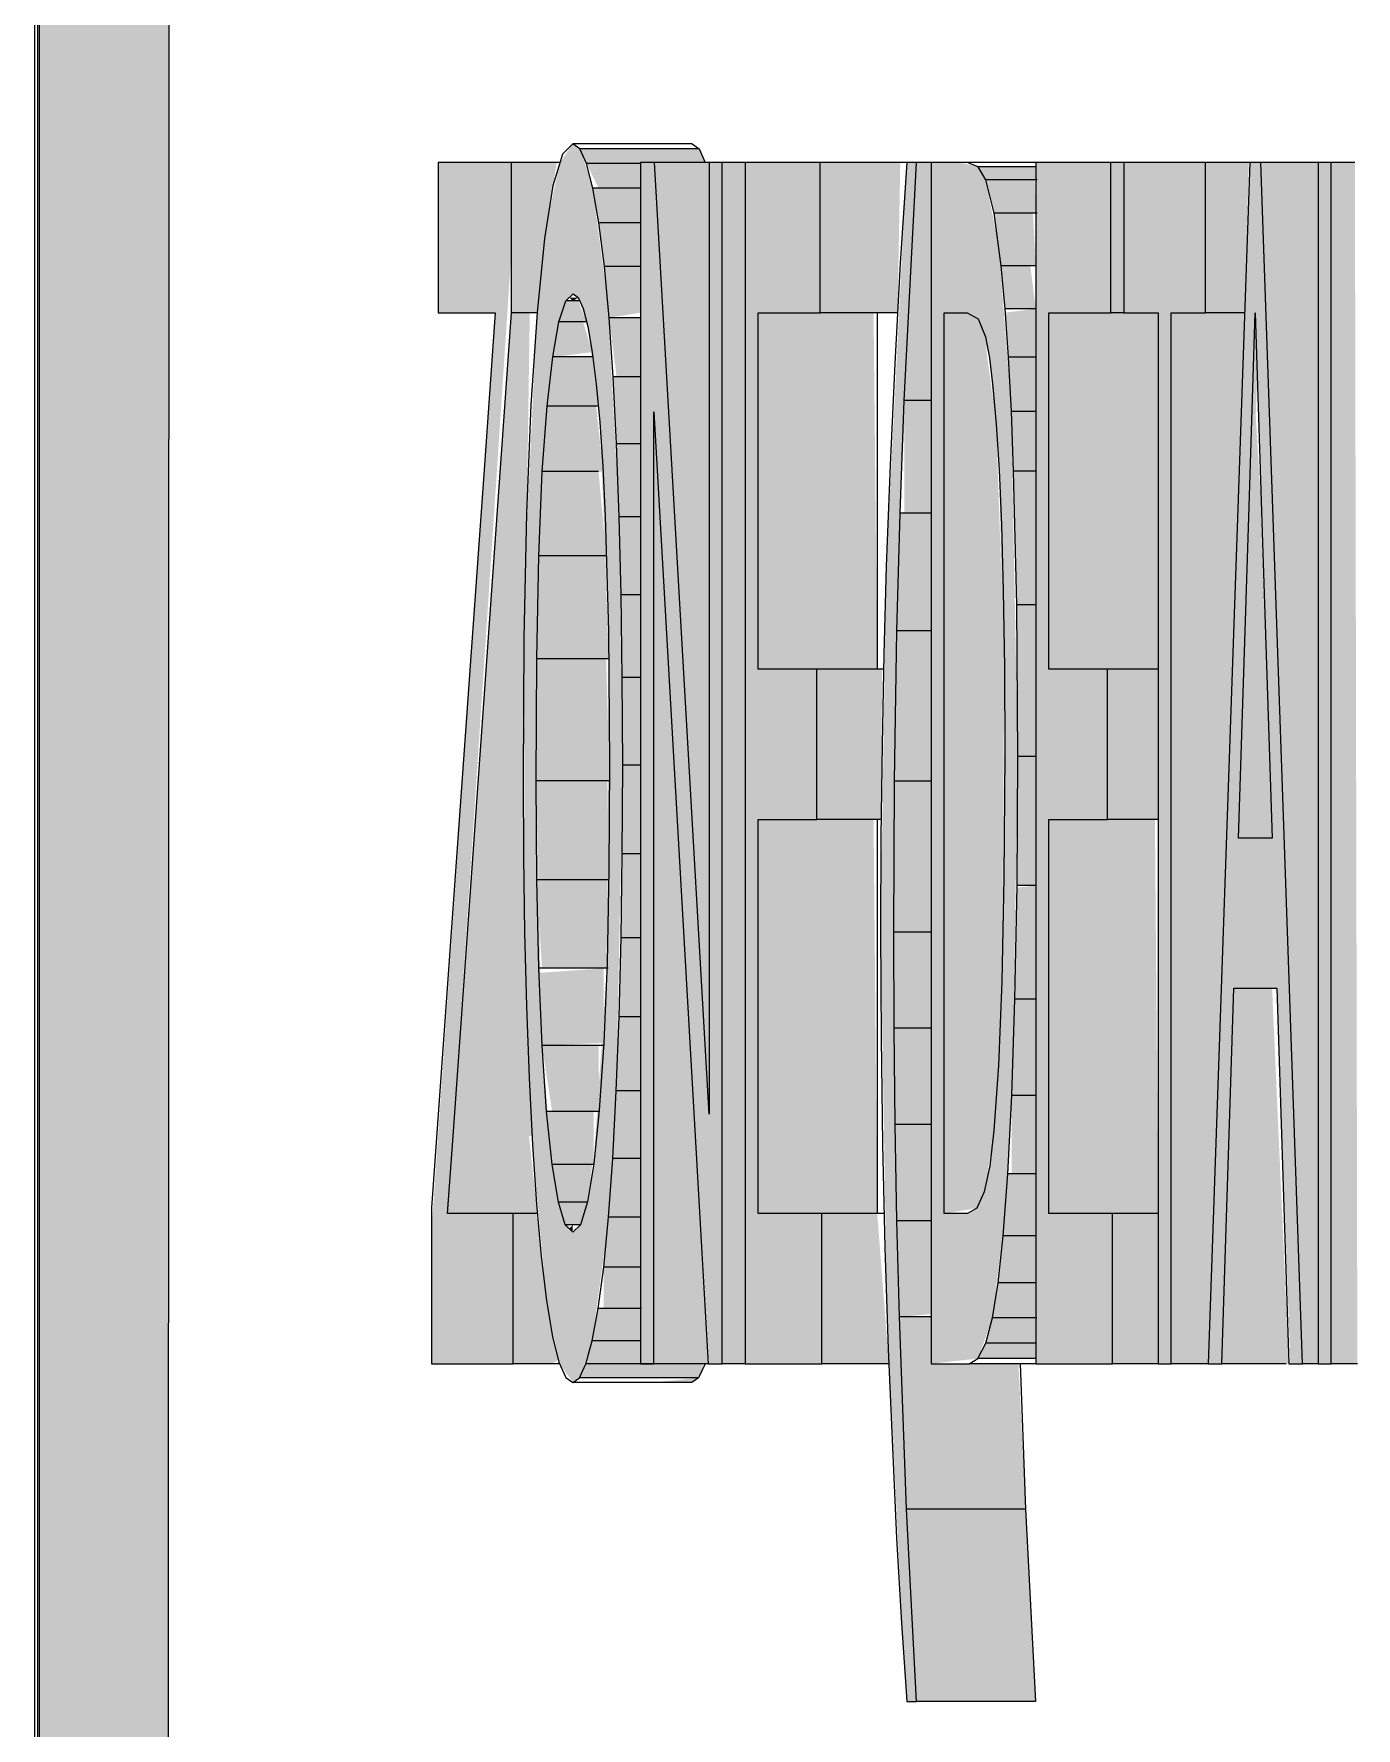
# Model space of a CAD drawing. Header units: millimetres. Extents: x -4612930 to -4329258, y -1064 to 30311.
# Drawn here: x -4393505 to -4392952, y 12920 to 13629 of the extents above; entities that cross this region are included whole.
import ezdxf

# ---------------------------------------------------------------- set-up
doc = ezdxf.new("R2010")
doc.units = ezdxf.units.MM
for name, color, linetype, lineweight in [('A-GENM', 13, 'Continuous', 5), ('A-GLAZ-CURT', 52, 'Continuous', 5), ('P-SANR-FIXT', 6, 'Continuous', 5)]:
    doc.layers.add(name, color=color, linetype=linetype, lineweight=lineweight)

# ---------------------------------------------------------------- blocks, each defined once
blk = doc.blocks.new('Downpipe - Tee Spreader - Downpipe - Tee Spreader-V254-NORTH EAST')
at = {"layer": 'P-SANR-FIXT'}
blk.add_hatch(color=256, dxfattribs=at).paths.add_polyline_path([(4305745.41, 11320), (4305744.87, 15154.5), (4305691.24, 15154.48), (4305691.62, 11361.77), (4305700.09, 11356.33), (4305743.91, 11321.24)])
blk.add_line((4305691.05, 15154.8), (4305691.05, 11361.79), dxfattribs=at)
blk = doc.blocks.new('MulticellPanel_Polycarbonate_Danpal_1040w - Premium Dark Opal-V402-NORTH EAST')
at = {"layer": 'A-GENM'}
h = blk.add_hatch(dxfattribs=at)
h.set_pattern_fill('FP_249', color=256, style=0, pattern_type=2)
h.set_pattern_definition([(90, (4305733.887, 13105.475), (1.306, -8e-17), [])])
h.paths.add_polyline_path([(4305688.89, 11407.73), (4305691.24, 11407.73), (4305691.24, 14848.83), (4305688.89, 14848.83), (4305688.89, 11417.44)])
blk = doc.blocks.new('Generic Models 13 - Generic Models 13-2262104-NORTH EAST')
at = {"layer": 'A-GENM'}
blk.add_line((4305745.53, 14893.39), (4305745.06, 12493.39), dxfattribs=at)

msp = doc.modelspace()

# ---------------------------------------------------------------- hatches: boundary and pattern name
at = {"layer": 'A-GENM'}
h = msp.add_hatch(color=256, dxfattribs=at)
h.paths.add_polyline_path([(-4393279.54, 13064.95), (-4393276.36, 13067.72), (-4393271.46, 13082.33), (-4393265.08, 13129.21), (-4393261.38, 13186.84), (-4393258.73, 13316.7), (-4393260.14, 13427.19), (-4393265.01, 13517.21), (-4393271.45, 13565.58), (-4393276.56, 13580.86), (-4393279.5, 13582.93), (-4393284.93, 13575.08), (-4393290.35, 13549.9), (-4393294.55, 13512.29), (-4393299.2, 13414.51), (-4393300.02, 13271.86), (-4393296.48, 13164.33), (-4393290.53, 13099.1), (-4393285.05, 13072.8), (-4393279.57, 13064.97)])
h.paths.add_polyline_path([(-4393279.57, 13127.73), (-4393284.15, 13135.58), (-4393288.21, 13156.15), (-4393292.45, 13205.85), (-4393294.9, 13317.32), (-4393292.03, 13450.17), (-4393287.87, 13494.26), (-4393282.52, 13517.21), (-4393279.47, 13520.14), (-4393276.56, 13516.98), (-4393273.29, 13506.45), (-4393268.31, 13466.48), (-4393264.63, 13379.15), (-4393265.35, 13238.13), (-4393270.87, 13156.15), (-4393276.39, 13130.89), (-4393278.08, 13129.21)])
for points in [[(-4393338.62, 13072.8), (-4393304.47, 13072.8), (-4393304.47, 13135.58), (-4393331.92, 13135.58), (-4393305.15, 13539.33), (-4393305.15, 13575.08), (-4393335.89, 13575.08), (-4393335.89, 13512.29), (-4393312.03, 13512.29), (-4393338.62, 13129.21)], [(-4393297.57, 13512.29), (-4393294.54, 13512.42), (-4393287.87, 13565.3), (-4393286.3, 13575.08), (-4393305.15, 13574.98), (-4393305.15, 13512.29)], [(-4393251.19, 13574.65), (-4393251.19, 13575.08), (-4393224.15, 13575.08), (-4393226.75, 13580.86), (-4393276.56, 13580.86), (-4393273.77, 13574.65), (-4393255.34, 13574.65)], [(-4393251.19, 13564.3), (-4393251.19, 13574.65), (-4393273.77, 13574.65), (-4393268.79, 13564.3), (-4393255.34, 13564.3)], [(-4393217.04, 13072.8), (-4393217.04, 13575.08), (-4393222.5, 13575.08), (-4393223.84, 13200.54), (-4393245.72, 13575.08), (-4393251.19, 13575.08), (-4393251.19, 13072.8), (-4393245.72, 13072.8), (-4393245.34, 13464.15), (-4393222.5, 13072.8)], [(-4393222.5, 13177.15), (-4393222.5, 13575.08), (-4393245.34, 13575.08), (-4393223.84, 13200.54)], [(-4393207.47, 13072.8), (-4393207.47, 13575.08), (-4393217.04, 13575.08), (-4393217.04, 13072.8), (-4393211.26, 13072.8)], [(-4393202.01, 13072.8), (-4393175.37, 13072.8), (-4393175.37, 13135.58), (-4393202.01, 13135.58), (-4393202.01, 13300.39), (-4393177.42, 13300.39), (-4393177.42, 13363.18), (-4393202.01, 13363.18), (-4393202.01, 13512.29), (-4393176.05, 13512.29), (-4393176.05, 13575.08), (-4393207.47, 13575.08), (-4393207.47, 13072.8)], [(-4393167.23, 13512.29), (-4393143.7, 13512.29), (-4393142.55, 13575.08), (-4393176.05, 13575.08), (-4393176.05, 13512.29), (-4393172.69, 13512.29)], [(-4393139.85, 12931.53), (-4393135.75, 12931.53), (-4393143.97, 13132.58), (-4393145.06, 13300.39), (-4393142.55, 13429.9), (-4393135.75, 13575.08), (-4393139.85, 13575.08), (-4393148.41, 13406.34), (-4393150.78, 13253.3), (-4393148.09, 13093.55), (-4393141.15, 12950.9), (-4393139.93, 12932.8)], [(-4393129.6, 13475.63), (-4393129.6, 13575.08), (-4393135.75, 13575.08), (-4393140.86, 13475.63)], [(-4393080.42, 13072.8), (-4393053.78, 13072.8), (-4393053.78, 13135.58), (-4393080.42, 13135.58), (-4393080.42, 13300.39), (-4393055.83, 13300.39), (-4393055.83, 13363.18), (-4393080.42, 13363.18), (-4393080.42, 13512.29), (-4393054.46, 13512.29), (-4393054.46, 13575.08), (-4393085.89, 13575.08), (-4393085.89, 13072.8)], [(-4393049, 13512.29), (-4393049, 13575.08), (-4393054.46, 13575.08), (-4393054.46, 13512.29)], [(-4393029.19, 13072.8), (-4393029.19, 13512.29), (-4393014.85, 13512.29), (-4393014.85, 13575.08), (-4393049, 13575.08), (-4393049, 13512.29), (-4393034.65, 13512.29), (-4393034.65, 13072.8)], [(-4393014.85, 13512.29), (-4392998.51, 13512.29), (-4392996.73, 13575.08), (-4393014.85, 13575.08), (-4393014.85, 13521.49)], [(-4392974.23, 13072.8), (-4392967.71, 13072.8), (-4392967.71, 13575.08), (-4392991.67, 13575.08), (-4392976.19, 13129.21)], [(-4392967.71, 13072.8), (-4392962.25, 13072.8), (-4392962.25, 13575.08), (-4392967.71, 13575.08), (-4392967.71, 13129.21)], [(-4392951.32, 13072.8), (-4392952.35, 13575.08), (-4392962.25, 13575.08), (-4392962.25, 13072.8)], [(-4393085.89, 13567.84), (-4393086.03, 13573.27), (-4393110.01, 13573.26), (-4393106.72, 13567.84), (-4393085.94, 13567.84)], [(-4393087.03, 13553.89), (-4393085.89, 13553.89), (-4393086.31, 13567.84), (-4393106.72, 13567.84), (-4393103.23, 13553.89), (-4393096.19, 13553.89)], [(-4393268.63, 13549.82), (-4393251.19, 13549.82), (-4393251.19, 13564.3), (-4393271.13, 13564.3), (-4393268.79, 13550.78)], [(-4393085.94, 13531.91), (-4393085.89, 13531.91), (-4393087.03, 13553.89), (-4393103.23, 13553.89), (-4393100.29, 13531.91), (-4393088.16, 13531.91)], [(-4393255.34, 13531.63), (-4393251.19, 13531.63), (-4393251.19, 13549.82), (-4393268.63, 13549.82), (-4393266.35, 13531.63)], [(-4393096.19, 13513.95), (-4393085.89, 13513.95), (-4393088.16, 13531.91), (-4393100.29, 13531.91), (-4393098.67, 13513.95)], [(-4393264.36, 13510.18), (-4393251.19, 13512.29), (-4393251.19, 13531.63), (-4393266.35, 13531.63), (-4393264.56, 13512.29)], [(-4393279.47, 13517.21), (-4393277.3, 13518.62), (-4393281.06, 13518.62), (-4393279.5, 13517.21)], [(-4393329.61, 13167.96), (-4393296.66, 13167.96), (-4393300.21, 13284.76), (-4393298.76, 13432.34), (-4393297.57, 13512.29), (-4393305.15, 13512.29), (-4393327.3, 13200.54)], [(-4393275.24, 13508.41), (-4393273.8, 13508.41), (-4393277.3, 13517.21), (-4393282.52, 13517.21), (-4393285.35, 13508.41)], [(-4393172.69, 13363.18), (-4393152.2, 13363.18), (-4393153.73, 13512.29), (-4393202.01, 13512.29), (-4393202.01, 13363.18), (-4393177.42, 13363.18)], [(-4393124.14, 13135.58), (-4393110.47, 13137.85), (-4393106.77, 13147.85), (-4393103.38, 13170.29), (-4393100.05, 13232.64), (-4393099.01, 13364.07), (-4393102.42, 13465.63), (-4393107.46, 13503.66), (-4393110.57, 13510.09), (-4393117.76, 13512.29), (-4393124.14, 13512.29), (-4393124.14, 13164.88)], [(-4393096.19, 13493.65), (-4393085.89, 13493.65), (-4393085.94, 13513.95), (-4393098.56, 13512.29), (-4393097.27, 13493.65)], [(-4393055.83, 13363.18), (-4393034.65, 13363.18), (-4393034.65, 13512.29), (-4393080.42, 13512.29), (-4393080.42, 13363.18), (-4393074.33, 13363.18)], [(-4393013.78, 13072.8), (-4392998.51, 13512.29), (-4393029.19, 13512.29), (-4393029.19, 13072.8)], [(-4393287.96, 13493.76), (-4393271.45, 13495.8), (-4393275.24, 13508.41), (-4393285.35, 13508.41)], [(-4393255.34, 13485.46), (-4393251.19, 13485.83), (-4393251.19, 13510.18), (-4393264.36, 13510.18), (-4393261.24, 13485.46), (-4393257.25, 13485.46)], [(-4393271.45, 13473.24), (-4393268.93, 13473.24), (-4393271.45, 13493.76), (-4393287.96, 13493.76), (-4393290.35, 13473.24)], [(-4393096.09, 13471.03), (-4393085.89, 13471.03), (-4393085.89, 13493.65), (-4393097.27, 13493.65), (-4393096.19, 13473)], [(-4393259.24, 13457.48), (-4393251.19, 13457.48), (-4393251.19, 13485.46), (-4393262.66, 13485.46), (-4393261.24, 13457.48)], [(-4392996.73, 13426.82), (-4392991.29, 13426.82), (-4392994.85, 13485.83), (-4392996.33, 13439.56)], [(-4393135.75, 13428.42), (-4393129.6, 13428.42), (-4393129.6, 13475.63), (-4393140.86, 13475.63), (-4393140.86, 13428.42), (-4393139.47, 13428.42)], [(-4393266.95, 13445.86), (-4393269.77, 13473.24), (-4393290.35, 13473.24), (-4393292.34, 13445.86), (-4393267.06, 13445.86)], [(-4393222.88, 13072.8), (-4393245.72, 13470.84), (-4393245.72, 13072.8)], [(-4393085.89, 13446.07), (-4393085.89, 13471.03), (-4393096.09, 13471.03), (-4393095.12, 13446.07)], [(-4393255.34, 13426.87), (-4393251.19, 13426.87), (-4393251.19, 13457.48), (-4393261.24, 13457.48), (-4393260.13, 13426.87)], [(-4393265.55, 13410.65), (-4393268.79, 13445.86), (-4393292.34, 13445.86), (-4393293.77, 13410.65), (-4393266.02, 13410.65)], [(-4393085.89, 13390.09), (-4393085.89, 13446.07), (-4393095.12, 13446.07), (-4393093.83, 13390.09)], [(-4393255.34, 13394.26), (-4393251.19, 13394.26), (-4393251.19, 13426.87), (-4393260.13, 13426.87), (-4393259.34, 13394.26)], [(-4393129.6, 13379.24), (-4393129.6, 13428.42), (-4393142.61, 13428.42), (-4393143.94, 13379.24)], [(-4393001.01, 13292.54), (-4392987, 13292.54), (-4392991.67, 13426.82), (-4392996.73, 13426.82), (-4392999.4, 13343.18)], [(-4393294.62, 13367.6), (-4393264.54, 13367.6), (-4393266.02, 13410.65), (-4393293.77, 13410.65), (-4393294.4, 13378.85)], [(-4393258.86, 13359.67), (-4393251.19, 13359.67), (-4393251.19, 13394.26), (-4393259.34, 13394.26), (-4393258.97, 13367.6)], [(-4393093.4, 13326.64), (-4393085.89, 13326.64), (-4393085.89, 13390.09), (-4393093.83, 13390.09), (-4393093.51, 13343.18)], [(-4393129.6, 13316.43), (-4393129.6, 13379.24), (-4393143.94, 13379.24), (-4393144.97, 13316.43)], [(-4393294.91, 13316.7), (-4393264.21, 13316.7), (-4393265.62, 13367.6), (-4393294.62, 13367.6), (-4393294.76, 13343.18)], [(-4393153.73, 13300.39), (-4393150.55, 13300.39), (-4393150.18, 13363.18), (-4393177.42, 13363.18), (-4393177.42, 13300.39), (-4393167.23, 13300.39)], [(-4393043.59, 13300.39), (-4393034.65, 13300.39), (-4393034.65, 13363.18), (-4393055.83, 13363.18), (-4393055.83, 13300.39)], [(-4393255.34, 13323.08), (-4393251.19, 13323.08), (-4393251.19, 13359.67), (-4393258.86, 13359.67), (-4393258.7, 13323.08)], [(-4393093.69, 13272.73), (-4393085.89, 13272.73), (-4393085.89, 13326.64), (-4393093.4, 13326.64), (-4393093.54, 13300.39)], [(-4393258.87, 13286.01), (-4393251.19, 13286.01), (-4393251.19, 13323.08), (-4393258.7, 13323.08), (-4393258.73, 13316.7)], [(-4393272.19, 13275.08), (-4393264.53, 13275.08), (-4393265.25, 13316.7), (-4393294.91, 13316.7), (-4393293.81, 13275.08)], [(-4393145.31, 13253.3), (-4393129.6, 13253.3), (-4393129.6, 13316.43), (-4393144.97, 13316.43), (-4393145.21, 13271.86)], [(-4393202.01, 13135.58), (-4393152.2, 13135.58), (-4393153.73, 13300.39), (-4393202.01, 13300.39), (-4393202.01, 13177.15)], [(-4393074.33, 13135.58), (-4393034.65, 13135.58), (-4393036.02, 13300.39), (-4393080.42, 13300.39), (-4393080.42, 13135.58)], [(-4393251.19, 13250.94), (-4393251.19, 13286.01), (-4393258.87, 13286.01), (-4393259.37, 13250.94)], [(-4393265.35, 13238.13), (-4393265.25, 13275.08), (-4393294.63, 13275.08), (-4393292.45, 13238.13), (-4393266.61, 13238.13)], [(-4393094.56, 13225.28), (-4393085.89, 13225.28), (-4393085.89, 13272.73), (-4393093.71, 13271.86)], [(-4393251.19, 13217.89), (-4393251.19, 13250.94), (-4393259.37, 13250.94), (-4393260.21, 13217.89)], [(-4393144.71, 13213.06), (-4393129.6, 13213.06), (-4393129.6, 13253.3), (-4393145.31, 13253.3), (-4393144.97, 13213.06)], [(-4393292.45, 13205.85), (-4393266.61, 13206.93), (-4393266.61, 13238.13), (-4393293.73, 13236.2)], [(-4392996.33, 13072.8), (-4392980.01, 13072.8), (-4392987, 13229.76), (-4393003.02, 13229.76), (-4393008.01, 13072.8), (-4393001.01, 13072.8)], [(-4393095.89, 13184.89), (-4393085.89, 13184.89), (-4393085.89, 13225.28), (-4393094.56, 13225.28), (-4393095.38, 13200.54)], [(-4393251.19, 13186.84), (-4393251.19, 13217.89), (-4393260.21, 13217.89), (-4393261.38, 13186.84)], [(-4393144.71, 13172.81), (-4393129.6, 13172.81), (-4393129.6, 13213.06), (-4393145.16, 13213.06), (-4393145.02, 13200.54)], [(-4393279.07, 13178.26), (-4393268.51, 13178.75), (-4393268.79, 13205.85), (-4393292.45, 13205.85), (-4393288.21, 13178.26)], [(-4393254.66, 13158.62), (-4393251.19, 13158.62), (-4393251.19, 13186.84), (-4393261.38, 13186.84), (-4393262.85, 13158.62)], [(-4393085.89, 13152.14), (-4393085.89, 13184.89), (-4393095.89, 13184.89), (-4393095.89, 13152.14)], [(-4393273.44, 13156.15), (-4393270.82, 13156.43), (-4393270.82, 13178.26), (-4393290.54, 13178.26), (-4393288.21, 13156.15), (-4393279.8, 13156.15)], [(-4393143.97, 13132.58), (-4393129.6, 13132.58), (-4393129.6, 13172.81), (-4393144.71, 13172.81), (-4393144.02, 13135.58)], [(-4393329.61, 13135.58), (-4393294.43, 13135.58), (-4393297.87, 13167.96), (-4393329.61, 13167.96), (-4393331.92, 13135.58)], [(-4393251.19, 13134.05), (-4393251.19, 13158.62), (-4393262.85, 13158.62), (-4393264.61, 13134.05), (-4393254.66, 13134.05)], [(-4393276.36, 13140.36), (-4393273.44, 13140.49), (-4393271.46, 13156.15), (-4393288.21, 13156.15), (-4393285.61, 13140.36), (-4393279.8, 13140.36)], [(-4393093.11, 13126.28), (-4393085.89, 13126.28), (-4393085.89, 13152.14), (-4393097.55, 13152.14), (-4393099.46, 13126.28), (-4393093.99, 13126.28)], [(-4393288.03, 13072.8), (-4393285.61, 13074.48), (-4393290.54, 13099.14), (-4393294.79, 13135.58), (-4393304.47, 13135.58), (-4393304.47, 13072.8), (-4393290.53, 13072.8)], [(-4393279.57, 13130.89), (-4393276.36, 13130.92), (-4393274.05, 13140.36), (-4393285.61, 13140.36), (-4393282.73, 13130.89)], [(-4393175.37, 13072.8), (-4393147.34, 13072.8), (-4393152.2, 13135.58), (-4393175.37, 13135.58), (-4393175.37, 13129.21)], [(-4393053.78, 13072.8), (-4393034.65, 13072.8), (-4393034.65, 13135.58), (-4393053.78, 13135.58), (-4393053.78, 13129.21)], [(-4393279.57, 13127.73), (-4393279.57, 13130.89), (-4393281.05, 13129.21)], [(-4393266.64, 13113.13), (-4393251.19, 13113.13), (-4393251.19, 13134.05), (-4393264.61, 13134.05), (-4393265.08, 13129.21)], [(-4393142.92, 13092.36), (-4393129.6, 13093.55), (-4393129.6, 13132.58), (-4393143.97, 13132.58), (-4393142.95, 13093.55)], [(-4393096.19, 13106.58), (-4393085.89, 13106.58), (-4393085.89, 13126.28), (-4393099.46, 13126.28), (-4393101.54, 13106.58)], [(-4393254.66, 13095.85), (-4393251.19, 13095.85), (-4393251.19, 13113.13), (-4393266.64, 13113.13), (-4393266.64, 13095.85)], [(-4393093.11, 13091.97), (-4393085.89, 13091.97), (-4393085.89, 13106.58), (-4393101.54, 13106.58), (-4393103.93, 13091.97), (-4393096.19, 13091.97)], [(-4393254.66, 13082.33), (-4393251.19, 13082.33), (-4393251.19, 13095.85), (-4393268.95, 13095.85), (-4393271.46, 13082.33), (-4393266.64, 13082.33)], [(-4393139.93, 13011.93), (-4393090.12, 13011.93), (-4393093.11, 13072.8), (-4393129.6, 13072.8), (-4393129.6, 13092.36), (-4393142.92, 13092.36), (-4393140.32, 13022.23)], [(-4393096.19, 13081.38), (-4393085.89, 13081.38), (-4393085.89, 13091.97), (-4393103.93, 13091.97), (-4393106.77, 13081.38), (-4393103.93, 13081.38)], [(-4393274.05, 13072.67), (-4393251.19, 13072.8), (-4393251.19, 13082.33), (-4393271.46, 13082.33), (-4393274.02, 13072.8)], [(-4393110.05, 13074.94), (-4393085.89, 13074.94), (-4393085.89, 13081.38), (-4393106.77, 13081.38), (-4393109.66, 13075.72)], [(-4393226.94, 13066.88), (-4393224.85, 13072.67), (-4393274.05, 13072.67), (-4393276.75, 13066.88), (-4393245.72, 13066.88)], [(-4393229.73, 13064.95), (-4393226.94, 13066.88), (-4393245.72, 13064.95)], [(-4393124.96, 12931.53), (-4393085.94, 12931.53), (-4393090.12, 13011.93), (-4393139.93, 13011.93), (-4393135.75, 12931.53)]]:
    msp.add_hatch(color=256, dxfattribs=at).paths.add_polyline_path(points)
h = msp.add_hatch(color=256, dxfattribs=at)
h.paths.add_polyline_path([(-4393129.6, 13072.8), (-4393110.05, 13074.94), (-4393103.93, 13091.97), (-4393098.77, 13135.58), (-4393095.38, 13200.54), (-4393093.4, 13326.64), (-4393096.19, 13473), (-4393101.29, 13539.33), (-4393106.87, 13568.09), (-4393110.57, 13573.49), (-4393117.76, 13575.08), (-4393129.6, 13575.08), (-4393129.6, 13092.36)])
h.paths.add_polyline_path([(-4393114.47, 13135.58), (-4393124.14, 13135.58), (-4393124.14, 13512.29), (-4393110.57, 13510.09), (-4393110.01, 13509.78), (-4393105.26, 13493.47), (-4393101.2, 13446.56), (-4393098.93, 13343.18), (-4393100.05, 13232.64), (-4393105.14, 13155.6), (-4393110.47, 13137.85), (-4393113.8, 13135.96)])
h = msp.add_hatch(color=256, dxfattribs=at)
h.paths.add_polyline_path([(-4393013.78, 13072.8), (-4393008.01, 13072.8), (-4393001.01, 13229.76), (-4392985, 13229.76), (-4392979.38, 13072.8), (-4392974.23, 13072.8), (-4392992.01, 13575.08), (-4392996.33, 13575.08), (-4393011.82, 13129.21)])
h.paths.add_polyline_path([(-4392987, 13292.54), (-4393001.01, 13292.54), (-4392993.17, 13485.83), (-4392988.62, 13343.18)])

# ---------------------------------------------------------------- linework, layer by layer
for p, q in [((-4393279.5, 13582.93), (-4393283.9, 13578.52)), ((-4393276.56, 13580.86), (-4393279.5, 13582.93)), ((-4393229.69, 13582.93), (-4393279.5, 13582.93)), ((-4393229.69, 13582.93), (-4393226.75, 13580.86)), ((-4393305.15, 13575.08), (-4393335.89, 13575.08)), ((-4393335.89, 13575.08), (-4393335.89, 13512.29)), ((-4393305.15, 13512.29), (-4393305.15, 13575.08)), ((-4393284.93, 13575.08), (-4393305.15, 13575.08)), ((-4393283.9, 13578.52), (-4393287.87, 13565.3)), ((-4393273.77, 13574.65), (-4393276.56, 13580.86)), ((-4393226.75, 13580.86), (-4393276.56, 13580.86)), ((-4393271.13, 13564.3), (-4393273.77, 13574.65)), ((-4393251.17, 13574.65), (-4393273.77, 13574.65)), ((-4393245.34, 13575.08), (-4393251.19, 13575.08)), ((-4393251.19, 13575.08), (-4393251.19, 13072.8)), ((-4393222.5, 13177.15), (-4393245.34, 13575.08)), ((-4393222.5, 13575.08), (-4393245.34, 13575.08)), ((-4393226.75, 13580.86), (-4393224.15, 13575.08)), ((-4393217.04, 13575.08), (-4393222.5, 13575.08)), ((-4393222.5, 13575.08), (-4393222.5, 13177.15)), ((-4393217.04, 13072.8), (-4393217.04, 13575.08)), ((-4393207.47, 13575.08), (-4393217.04, 13575.08)), ((-4393176.05, 13575.08), (-4393207.47, 13575.08)), ((-4393207.47, 13575.08), (-4393207.47, 13072.8)), ((-4393176.05, 13512.29), (-4393176.05, 13575.08)), ((-4393139.85, 13575.08), (-4393176.05, 13575.08)), ((-4393139.85, 13575.08), (-4393142.55, 13533.03)), ((-4393140.86, 13475.63), (-4393135.75, 13575.08)), ((-4393135.75, 13575.08), (-4393139.85, 13575.08)), ((-4393129.6, 13575.08), (-4393135.75, 13575.08)), ((-4393114.52, 13575.08), (-4393129.6, 13575.08)), ((-4393129.6, 13575.08), (-4393129.6, 13072.8)), ((-4393110.01, 13573.27), (-4393114.52, 13575.08)), ((-4393085.89, 13575.08), (-4393114.52, 13575.08)), ((-4393054.46, 13575.08), (-4393085.89, 13575.08)), ((-4393085.89, 13575.08), (-4393085.89, 13072.8)), ((-4393054.46, 13512.29), (-4393054.46, 13575.08)), ((-4393049, 13575.08), (-4393054.46, 13575.08)), ((-4393014.85, 13575.08), (-4393049, 13575.08)), ((-4393049, 13575.08), (-4393049, 13512.29)), ((-4393014.85, 13512.29), (-4393014.85, 13575.08)), ((-4392996.33, 13575.08), (-4393014.85, 13575.08)), ((-4392996.33, 13575.08), (-4393013.78, 13072.8)), ((-4392991.67, 13575.08), (-4392996.33, 13575.08)), ((-4392974.23, 13072.8), (-4392991.67, 13575.08)), ((-4392967.71, 13575.08), (-4392991.67, 13575.08)), ((-4392962.25, 13575.08), (-4392967.71, 13575.08)), ((-4392967.71, 13575.08), (-4392967.71, 13072.8)), ((-4392962.25, 13072.8), (-4392962.25, 13575.08)), ((-4392952.35, 13575.08), (-4392962.25, 13575.08)), ((-4393106.72, 13567.84), (-4393110.01, 13573.27)), ((-4393085.73, 13573.27), (-4393110.01, 13573.27)), ((-4393103.23, 13553.89), (-4393106.72, 13567.84)), ((-4393085.26, 13567.84), (-4393106.72, 13567.84)), ((-4393287.87, 13565.3), (-4393291.42, 13543.26)), ((-4393268.63, 13549.82), (-4393271.13, 13564.3)), ((-4393251.19, 13564.3), (-4393271.13, 13564.3)), ((-4393100.29, 13531.91), (-4393103.23, 13553.89)), ((-4393085.34, 13553.89), (-4393103.23, 13553.89)), ((-4393266.35, 13531.63), (-4393268.63, 13549.82)), ((-4393251.19, 13549.82), (-4393268.63, 13549.82)), ((-4393291.42, 13543.26), (-4393294.54, 13512.42)), ((-4393142.55, 13533.03), (-4393144.88, 13490.89)), ((-4393098.67, 13513.95), (-4393100.29, 13531.91)), ((-4393085.89, 13531.91), (-4393100.29, 13531.91)), ((-4393264.36, 13510.18), (-4393266.35, 13531.63)), ((-4393251.19, 13531.63), (-4393266.35, 13531.63)), ((-4393282.52, 13517.21), (-4393279.47, 13520.14)), ((-4393279.47, 13520.14), (-4393277.3, 13518.62)), ((-4393277.3, 13518.62), (-4393275.24, 13514.06)), ((-4393335.89, 13512.29), (-4393312.03, 13512.29)), ((-4393329.61, 13167.96), (-4393305.15, 13512.29)), ((-4393312.03, 13512.29), (-4393316.27, 13452.57)), ((-4393294.53, 13512.29), (-4393305.15, 13512.29)), ((-4393294.54, 13512.42), (-4393297.09, 13473.78)), ((-4393285.35, 13508.41), (-4393282.52, 13517.21)), ((-4393276.67, 13517.21), (-4393282.52, 13517.21)), ((-4393275.24, 13514.06), (-4393273.29, 13506.45)), ((-4393202.01, 13363.18), (-4393202.01, 13512.29)), ((-4393202.01, 13512.29), (-4393176.05, 13512.29)), ((-4393143.7, 13512.29), (-4393176.05, 13512.29)), ((-4393152.2, 13512.29), (-4393152.2, 13363.18)), ((-4393124.14, 13135.58), (-4393124.14, 13512.29)), ((-4393124.14, 13512.29), (-4393114.62, 13512.29)), ((-4393114.62, 13512.29), (-4393110.01, 13509.78)), ((-4393097.27, 13493.65), (-4393098.67, 13513.95)), ((-4393085.89, 13513.95), (-4393098.67, 13513.95)), ((-4393080.42, 13363.18), (-4393080.42, 13512.29)), ((-4393080.42, 13512.29), (-4393054.46, 13512.29)), ((-4393049, 13512.29), (-4393054.46, 13512.29)), ((-4393049, 13512.29), (-4393034.65, 13512.29)), ((-4393034.65, 13512.29), (-4393034.65, 13072.8)), ((-4393029.19, 13072.8), (-4393029.19, 13512.29)), ((-4393029.19, 13512.29), (-4393014.85, 13512.29)), ((-4392998.51, 13512.29), (-4393014.85, 13512.29)), ((-4392996.73, 13426.82), (-4392994.01, 13512.29)), ((-4392994.01, 13512.29), (-4392990.95, 13416.03)), ((-4393287.96, 13493.76), (-4393285.35, 13508.41)), ((-4393273.8, 13508.41), (-4393285.35, 13508.41)), ((-4393273.29, 13506.45), (-4393271.45, 13495.8)), ((-4393262.66, 13485.46), (-4393264.36, 13510.18)), ((-4393251.19, 13510.18), (-4393264.36, 13510.18)), ((-4393110.01, 13509.78), (-4393106.87, 13502.24)), ((-4393106.87, 13502.24), (-4393105.26, 13493.47)), ((-4393290.35, 13473.24), (-4393287.96, 13493.76)), ((-4393271.2, 13493.76), (-4393287.96, 13493.76)), ((-4393271.45, 13495.8), (-4393269.77, 13482.38)), ((-4393144.88, 13490.89), (-4393146.83, 13448.66)), ((-4393105.26, 13493.47), (-4393103.78, 13481.27)), ((-4393096.09, 13471.03), (-4393097.27, 13493.65)), ((-4393085.89, 13493.65), (-4393097.27, 13493.65)), ((-4393269.77, 13482.38), (-4393268.31, 13466.48)), ((-4393261.24, 13457.48), (-4393262.66, 13485.46)), ((-4393251.19, 13485.46), (-4393262.66, 13485.46)), ((-4393142.61, 13428.42), (-4393140.86, 13475.63)), ((-4393129.6, 13475.63), (-4393140.86, 13475.63)), ((-4393103.78, 13481.27), (-4393102.42, 13465.63)), ((-4393297.09, 13473.78), (-4393298.91, 13428.39)), ((-4393292.34, 13445.86), (-4393290.35, 13473.24)), ((-4393268.93, 13473.24), (-4393290.35, 13473.24)), ((-4393245.72, 13072.8), (-4393245.72, 13470.84)), ((-4393245.72, 13470.84), (-4393222.88, 13072.8)), ((-4393095.12, 13446.07), (-4393096.09, 13471.03)), ((-4393085.89, 13471.03), (-4393096.09, 13471.03)), ((-4393268.31, 13466.48), (-4393267.06, 13448.08)), ((-4393102.42, 13465.63), (-4393101.2, 13446.56)), ((-4393260.13, 13426.87), (-4393261.24, 13457.48)), ((-4393251.19, 13457.48), (-4393261.24, 13457.48)), ((-4393316.27, 13452.57), (-4393338.62, 13137.91)), ((-4393267.06, 13448.08), (-4393266.02, 13427.19)), ((-4393146.83, 13448.66), (-4393148.41, 13406.34)), ((-4393293.77, 13410.65), (-4393292.34, 13445.86)), ((-4393268.79, 13445.86), (-4393292.34, 13445.86)), ((-4393101.2, 13446.56), (-4393100.18, 13423.54)), ((-4393093.83, 13390.09), (-4393095.12, 13446.07)), ((-4393085.89, 13446.07), (-4393095.12, 13446.07)), ((-4393298.91, 13428.39), (-4393300.01, 13376.23)), ((-4393266.02, 13427.19), (-4393264.63, 13379.15)), ((-4393259.34, 13394.26), (-4393260.13, 13426.87)), ((-4393251.19, 13426.87), (-4393260.13, 13426.87)), ((-4393143.94, 13379.24), (-4393142.61, 13428.42)), ((-4393129.6, 13428.42), (-4393142.61, 13428.42)), ((-4393001.01, 13292.54), (-4392996.73, 13426.82)), ((-4393100.18, 13423.54), (-4393099.45, 13396.04)), ((-4392990.95, 13416.03), (-4392987, 13292.54)), ((-4393294.62, 13367.6), (-4393293.77, 13410.65)), ((-4393265.55, 13410.65), (-4393293.77, 13410.65)), ((-4393148.41, 13406.34), (-4393149.44, 13369.44)), ((-4393258.86, 13359.67), (-4393259.34, 13394.26)), ((-4393251.19, 13394.26), (-4393259.34, 13394.26)), ((-4393099.45, 13396.04), (-4393099.01, 13364.07)), ((-4393093.4, 13326.64), (-4393093.83, 13390.09)), ((-4393085.89, 13390.09), (-4393093.83, 13390.09)), ((-4393300.01, 13376.23), (-4393300.37, 13317.32)), ((-4393264.63, 13379.15), (-4393264.17, 13323.57)), ((-4393144.97, 13316.43), (-4393143.94, 13379.24)), ((-4393129.6, 13379.24), (-4393143.94, 13379.24)), ((-4393149.44, 13369.44), (-4393150.18, 13331.69)), ((-4393294.91, 13316.7), (-4393294.62, 13367.6)), ((-4393264.54, 13367.6), (-4393294.62, 13367.6)), ((-4393177.42, 13363.18), (-4393202.01, 13363.18)), ((-4393177.42, 13300.39), (-4393177.42, 13363.18)), ((-4393149.57, 13363.18), (-4393177.42, 13363.18)), ((-4393099.01, 13364.07), (-4393098.86, 13327.62)), ((-4393055.83, 13363.18), (-4393080.42, 13363.18)), ((-4393055.83, 13300.39), (-4393055.83, 13363.18)), ((-4393034.65, 13363.18), (-4393055.83, 13363.18)), ((-4393258.7, 13323.08), (-4393258.86, 13359.67)), ((-4393251.19, 13359.67), (-4393258.86, 13359.67)), ((-4393150.18, 13331.69), (-4393150.63, 13293.1)), ((-4393098.86, 13327.62), (-4393099.16, 13275.97)), ((-4393093.69, 13272.73), (-4393093.4, 13326.64)), ((-4393085.89, 13326.64), (-4393093.4, 13326.64)), ((-4393264.17, 13323.57), (-4393264.44, 13279.34)), ((-4393258.87, 13286.01), (-4393258.7, 13323.08)), ((-4393251.19, 13323.08), (-4393258.7, 13323.08)), ((-4393300.37, 13317.32), (-4393300.21, 13284.76)), ((-4393294.63, 13275.08), (-4393294.91, 13316.7)), ((-4393294.91, 13316.7), (-4393264.21, 13316.7)), ((-4393145.31, 13253.3), (-4393144.97, 13316.43)), ((-4393129.6, 13316.43), (-4393144.97, 13316.43)), ((-4393202.01, 13135.58), (-4393202.01, 13300.39)), ((-4393202.01, 13300.39), (-4393177.42, 13300.39)), ((-4393150.55, 13300.39), (-4393177.42, 13300.39)), ((-4393152.2, 13300.39), (-4393152.2, 13135.58)), ((-4393080.42, 13135.58), (-4393080.42, 13300.39)), ((-4393080.42, 13300.39), (-4393055.83, 13300.39)), ((-4393034.65, 13300.39), (-4393055.83, 13300.39)), ((-4393150.63, 13293.1), (-4393150.78, 13253.67)), ((-4392987, 13292.54), (-4393001.01, 13292.54)), ((-4393300.21, 13284.76), (-4393299.75, 13253.07)), ((-4393259.37, 13250.94), (-4393258.87, 13286.01)), ((-4393251.19, 13286.01), (-4393258.87, 13286.01)), ((-4393264.44, 13279.34), (-4393265.25, 13240.46)), ((-4393293.81, 13238.13), (-4393294.63, 13275.08)), ((-4393264.53, 13275.08), (-4393294.63, 13275.08)), ((-4393099.16, 13275.97), (-4393100.05, 13232.64)), ((-4393094.56, 13225.28), (-4393093.69, 13272.73)), ((-4393085.89, 13272.73), (-4393093.69, 13272.73)), ((-4393299.75, 13253.07), (-4393298.97, 13222.25)), ((-4393260.21, 13217.89), (-4393259.37, 13250.94)), ((-4393251.19, 13250.94), (-4393259.37, 13250.94)), ((-4393150.78, 13253.67), (-4393150.58, 13208.81)), ((-4393145.16, 13213.06), (-4393145.31, 13253.3)), ((-4393129.6, 13253.3), (-4393145.31, 13253.3)), ((-4393292.45, 13205.85), (-4393293.81, 13238.13)), ((-4393264.73, 13238.13), (-4393293.81, 13238.13)), ((-4393265.25, 13240.46), (-4393266.61, 13206.93)), ((-4393100.05, 13232.64), (-4393101.48, 13197.46)), ((-4393008.01, 13072.8), (-4393003.02, 13229.76)), ((-4393003.02, 13229.76), (-4392985, 13229.76)), ((-4392985, 13229.76), (-4392980.01, 13072.8)), ((-4393298.97, 13222.25), (-4393297.87, 13192.3)), ((-4393095.89, 13184.89), (-4393094.56, 13225.28)), ((-4393085.89, 13225.28), (-4393094.56, 13225.28)), ((-4393261.38, 13186.84), (-4393260.21, 13217.89)), ((-4393251.19, 13217.89), (-4393260.21, 13217.89)), ((-4393144.71, 13172.81), (-4393145.16, 13213.06)), ((-4393129.6, 13213.06), (-4393145.16, 13213.06)), ((-4393290.54, 13178.26), (-4393292.45, 13205.85)), ((-4393266.33, 13205.85), (-4393292.45, 13205.85)), ((-4393266.61, 13206.93), (-4393268.51, 13178.75)), ((-4393150.58, 13208.81), (-4393149.98, 13164.71)), ((-4393297.87, 13192.3), (-4393296.48, 13164.33)), ((-4393101.48, 13197.46), (-4393103.38, 13170.29)), ((-4393262.85, 13158.62), (-4393261.38, 13186.84)), ((-4393251.19, 13186.84), (-4393261.38, 13186.84)), ((-4393097.55, 13152.14), (-4393095.89, 13184.89)), ((-4393085.89, 13184.89), (-4393095.89, 13184.89)), ((-4393288.21, 13156.15), (-4393290.54, 13178.26)), ((-4393268.79, 13178.26), (-4393290.54, 13178.26)), ((-4393268.51, 13178.75), (-4393270.82, 13156.43)), ((-4393143.97, 13132.58), (-4393144.71, 13172.81)), ((-4393129.6, 13172.81), (-4393144.71, 13172.81)), ((-4393331.92, 13135.58), (-4393329.61, 13167.96)), ((-4393296.48, 13164.33), (-4393294.79, 13139.48)), ((-4393149.98, 13164.71), (-4393148.99, 13121.37)), ((-4393103.38, 13170.29), (-4393105.14, 13155.6)), ((-4393270.82, 13156.43), (-4393273.44, 13140.49)), ((-4393264.61, 13134.05), (-4393262.85, 13158.62)), ((-4393251.19, 13158.62), (-4393262.85, 13158.62)), ((-4393285.61, 13140.36), (-4393288.21, 13156.15)), ((-4393270.8, 13156.15), (-4393288.21, 13156.15)), ((-4393105.14, 13155.6), (-4393107.43, 13144.66)), ((-4393099.46, 13126.28), (-4393097.55, 13152.14)), ((-4393085.89, 13152.14), (-4393097.55, 13152.14)), ((-4393107.43, 13144.66), (-4393110.47, 13137.85)), ((-4393338.62, 13137.91), (-4393338.62, 13072.8)), ((-4393304.47, 13135.58), (-4393331.92, 13135.58)), ((-4393304.47, 13072.8), (-4393304.47, 13135.58)), ((-4393294.43, 13135.58), (-4393304.47, 13135.58)), ((-4393294.79, 13139.48), (-4393292.81, 13117.73)), ((-4393282.73, 13130.89), (-4393285.61, 13140.36)), ((-4393273.43, 13140.36), (-4393285.61, 13140.36)), ((-4393273.44, 13140.49), (-4393276.36, 13130.92)), ((-4393175.37, 13135.58), (-4393202.01, 13135.58)), ((-4393175.37, 13072.8), (-4393175.37, 13135.58)), ((-4393149.32, 13135.58), (-4393175.37, 13135.58)), ((-4393114.47, 13135.58), (-4393124.14, 13135.58)), ((-4393110.47, 13137.85), (-4393114.47, 13135.58)), ((-4393053.78, 13135.58), (-4393080.42, 13135.58)), ((-4393053.78, 13072.8), (-4393053.78, 13135.58)), ((-4393034.65, 13135.58), (-4393053.78, 13135.58)), ((-4393279.57, 13127.73), (-4393282.73, 13130.89)), ((-4393276.36, 13130.89), (-4393282.73, 13130.89)), ((-4393276.36, 13130.92), (-4393279.57, 13127.73)), ((-4393266.64, 13113.13), (-4393264.61, 13134.05)), ((-4393251.19, 13134.05), (-4393264.61, 13134.05)), ((-4393142.92, 13092.36), (-4393143.97, 13132.58)), ((-4393129.6, 13132.58), (-4393143.97, 13132.58)), ((-4393148.99, 13121.37), (-4393147.61, 13078.81)), ((-4393101.54, 13106.58), (-4393099.46, 13126.28)), ((-4393085.89, 13126.28), (-4393099.46, 13126.28)), ((-4393292.81, 13117.73), (-4393290.53, 13099.1)), ((-4393268.95, 13095.85), (-4393266.64, 13113.13)), ((-4393251.19, 13113.13), (-4393266.64, 13113.13)), ((-4393103.93, 13091.97), (-4393101.54, 13106.58)), ((-4393085.89, 13106.58), (-4393101.54, 13106.58)), ((-4393290.53, 13099.1), (-4393288.03, 13084.16)), ((-4393271.46, 13082.33), (-4393268.95, 13095.85)), ((-4393250.87, 13095.85), (-4393268.79, 13095.85)), ((-4393139.93, 13011.93), (-4393142.92, 13092.36)), ((-4393129.36, 13092.36), (-4393142.92, 13092.36)), ((-4393106.77, 13081.38), (-4393103.93, 13091.97)), ((-4393085.42, 13091.97), (-4393103.93, 13091.97)), ((-4393288.03, 13084.16), (-4393285.36, 13073.49)), ((-4393274.05, 13072.67), (-4393271.46, 13082.33)), ((-4393251.06, 13082.33), (-4393271.46, 13082.33)), ((-4393147.61, 13078.81), (-4393144.08, 12999.8)), ((-4393110.05, 13074.94), (-4393106.77, 13081.38)), ((-4393085.68, 13081.38), (-4393106.77, 13081.38)), ((-4393338.62, 13072.8), (-4393304.47, 13072.8)), ((-4393285.05, 13072.8), (-4393304.47, 13072.8)), ((-4393285.36, 13073.49), (-4393282.53, 13067.08)), ((-4393276.75, 13066.88), (-4393274.05, 13072.67)), ((-4393224.24, 13072.67), (-4393274.05, 13072.67)), ((-4393251.19, 13072.8), (-4393245.72, 13072.8)), ((-4393222.88, 13072.8), (-4393245.72, 13072.8)), ((-4393224.24, 13072.67), (-4393226.94, 13066.88)), ((-4393222.88, 13072.8), (-4393217.04, 13072.8)), ((-4393207.47, 13072.8), (-4393217.04, 13072.8)), ((-4393207.47, 13072.8), (-4393175.37, 13072.8)), ((-4393147.34, 13072.8), (-4393175.37, 13072.8)), ((-4393129.6, 13072.8), (-4393113.8, 13072.8)), ((-4393113.8, 13072.8), (-4393110.05, 13074.94)), ((-4393085.89, 13072.8), (-4393113.8, 13072.8)), ((-4393085.7, 13074.94), (-4393110.05, 13074.94)), ((-4393092.38, 13072.8), (-4393090.12, 13011.93)), ((-4393085.89, 13072.8), (-4393053.78, 13072.8)), ((-4393034.65, 13072.8), (-4393053.78, 13072.8)), ((-4393034.65, 13072.8), (-4393029.19, 13072.8)), ((-4393013.78, 13072.8), (-4393029.19, 13072.8)), ((-4393013.78, 13072.8), (-4393008.01, 13072.8)), ((-4392981.12, 13072.8), (-4393008.01, 13072.8)), ((-4392980.01, 13072.8), (-4392974.23, 13072.8)), ((-4392967.71, 13072.8), (-4392974.23, 13072.8)), ((-4392967.71, 13072.8), (-4392962.25, 13072.8)), ((-4392951.32, 13072.8), (-4392962.25, 13072.8)), ((-4393282.53, 13067.08), (-4393279.54, 13064.95)), ((-4393279.54, 13064.95), (-4393276.75, 13066.88)), ((-4393229.73, 13064.95), (-4393279.54, 13064.95)), ((-4393226.94, 13066.88), (-4393276.75, 13066.88)), ((-4393226.94, 13066.88), (-4393229.73, 13064.95)), ((-4393135.75, 12931.53), (-4393139.93, 13011.93)), ((-4393090.12, 13011.93), (-4393139.93, 13011.93)), ((-4393090.12, 13011.93), (-4393085.94, 12931.53)), ((-4393144.08, 12999.8), (-4393142.05, 12964.33)), ((-4393142.05, 12964.33), (-4393139.85, 12931.53)), ((-4393139.85, 12931.53), (-4393135.75, 12931.53)), ((-4393085.94, 12931.53), (-4393135.75, 12931.53))]:
    msp.add_line(p, q, dxfattribs=at)

# ---------------------------------------------------------------- block references
msp.add_blockref('Generic Models 13 - Generic Models 13-2262104-NORTH EAST', (-8699193.93, 0), dxfattribs=at)
at = {"layer": 'A-GLAZ-CURT'}
msp.add_blockref('MulticellPanel_Polycarbonate_Danpal_1040w - Premium Dark Opal-V402-NORTH EAST', (-8699193.93, 0), dxfattribs=at)
at = {"layer": 'P-SANR-FIXT'}
msp.add_blockref('Downpipe - Tee Spreader - Downpipe - Tee Spreader-V254-NORTH EAST', (-8699193.93, 0), dxfattribs=at)

doc.saveas('drawing.dxf')
